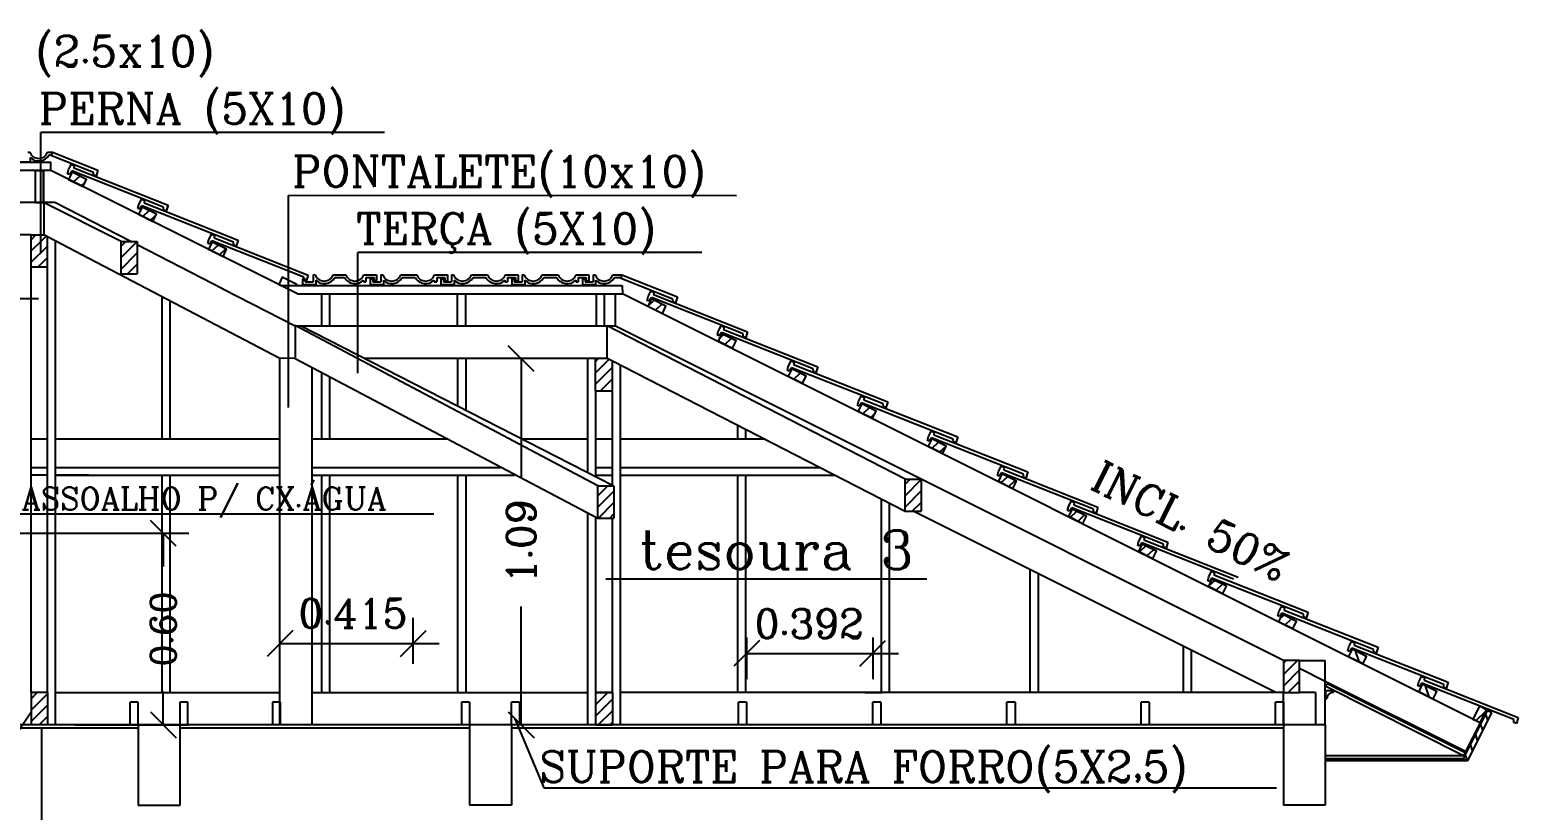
# Model space of a CAD drawing. Extents: x 121.8 to 221.5, y 86.6 to 106.4.
# Drawn here: x 186.039 to 190.666, y 101.211 to 103.635 of the extents above; entities that cross this region are included whole.
import ezdxf
from ezdxf.enums import TextEntityAlignment as Align

# ---------------------------------------------------------------- set-up
doc = ezdxf.new("R2010")
doc.units = 0
doc.header["$LTSCALE"] = 15
doc.linetypes.add('DASHED2', pattern=[0.375, 0.25, -0.125])
doc.layers.get('0').update_dxf_attribs({"linetype": 'CONTINUOUS'})
doc.layers.get('DEFPOINTS').update_dxf_attribs({"linetype": 'CONTINUOUS'})
for name, color, linetype in [('CONCRETO', 5, 'CONTINUOUS'), ('CORTE', 244, 'CONTINUOUS'), ('PAREDE', 7, 'CONTINUOUS'), ('PISO', 30, 'CONTINUOUS'), ('TELHADO', 20, 'CONTINUOUS'), ('TEXTO', 1, 'CONTINUOUS'), ('TEXTO2', 30, 'CONTINUOUS'), ('VISTAL', 30, 'CONTINUOUS'), ('VISTAP', 244, 'CONTINUOUS')]:
    doc.layers.add(name, color=color, linetype=linetype)
doc.styles.add('ROMANC', font='ROMANC.SHX')
doc.dimstyles.get("Standard").update_dxf_attribs({"dimscale": 0.8, "dimtxt": 0.1, "dimasz": 0.1, "dimexe": 0.1, "dimexo": 0.95, "dimgap": 0.09, "dimtad": 0, "dimzin": 0, "dimtxsty": 'ROMANC', "dimblk1": 'OBLIQUE', "dimblk2": 'OBLIQUE', "dimsah": 1, "dimcen": 0.09, "dimclrt": 244, "dimaunit": 1, "dimazin": 3, "dimtfac": 1, "dimtofl": 0, "dimtmove": 0, "dimatfit": 3, "dimtolj": 1, "dimtzin": 0})

# ---------------------------------------------------------------- blocks, each defined once
blk = doc.blocks.new('_OBLIQUE')
at = {"color": 0, "linetype": 'BYBLOCK'}
blk.add_line((-0.5, -0.5), (0.5, 0.5), dxfattribs=at)
blk = doc.blocks.new('*D41')
at = {"color": 0, "linetype": 'BYBLOCK'}
for p, q in [((185.9533, 102.071), (186.5337, 102.071)), ((186.4537, 102.071), (186.4537, 101.9673)), ((186.4537, 101.4758), (186.4537, 101.5795)), ((186.1787, 101.4758), (186.5337, 101.4758))]:
    blk.add_line(p, q, dxfattribs=at)
at = {"layer": 'DEFPOINTS', "color": 0, "linetype": 'BYBLOCK'}
for p in [(185.7933, 102.071), (186.0187, 101.4758), (186.4537, 101.4758)]:
    blk.add_point(p, dxfattribs=at)
at = {"color": 0, "linetype": 'BYBLOCK', "xscale": 0.08000000000000002, "yscale": 0.08000000000000002, "zscale": 0.08000000000000002}
for p, rotation in [((186.4537, 102.071), 90), ((186.4537, 101.4758), 270)]:
    blk.add_blockref('_OBLIQUE', p, dxfattribs=dict(at, rotation=rotation))
at = {"color": 244, "linetype": 'BYBLOCK', "insert": (186.4537, 101.7734), "char_height": 0.08, "attachment_point": 5, "rotation": 90, "style": 'ROMANC'}
blk.add_mtext('\\A1;0.60', dxfattribs=at)
blk = doc.blocks.new('*X7')
at = {"color": 0, "linetype": 'DASHED2'}
for p, q in [((144.7944, 79.1395), (144.7978, 79.143)), ((144.8082, 79.118), (144.8332, 79.143)), ((144.8436, 79.118), (144.8444, 79.1188))]:
    blk.add_line(p, q, dxfattribs=at)
blk = doc.blocks.new('*X9')
at = {"color": 0, "linetype": 'DASHED2'}
for p, q in [((142.7874, 77.5214), (142.8024, 77.5364)), ((142.7874, 77.486), (142.8024, 77.501)), ((142.7874, 77.4507), (142.8024, 77.4657)), ((142.7874, 77.4153), (142.8024, 77.4303)), ((142.7874, 77.38), (142.8024, 77.395))]:
    blk.add_line(p, q, dxfattribs=at)
blk = doc.blocks.new('*X42')
at = {"color": 0}
for p, q in [((187.494, 86.5899), (187.5321, 86.628)), ((187.494, 86.6252), (187.4968, 86.628)), ((187.494, 86.5545), (187.5468, 86.6073)), ((187.5028, 86.528), (187.5468, 86.5719)), ((187.5382, 86.528), (187.5468, 86.5366))]:
    blk.add_line(p, q, dxfattribs=at)
blk = doc.blocks.new('*X43')
at = {"color": 0}
for p, q in [((186.0195, 87.9791), (186.0551, 88.0147)), ((186.0195, 88.0145), (186.0197, 88.0147)), ((186.0197, 88.0147), (186.0343, 88.0293)), ((186.0551, 88.0147), (186.0695, 88.0291)), ((186.0195, 87.9438), (186.0695, 87.9938)), ((186.0405, 87.9295), (186.0695, 87.9584))]:
    blk.add_line(p, q, dxfattribs=at)
blk = doc.blocks.new('*X65')
at = {"color": 0}
for p, q in [((188.4562, 87.3753), (188.4723, 87.3914)), ((188.4562, 87.3399), (188.5062, 87.3899)), ((188.4562, 87.3046), (188.5062, 87.3546)), ((188.4786, 87.2916), (188.5062, 87.3192))]:
    blk.add_line(p, q, dxfattribs=at)
blk = doc.blocks.new('*X66')
at = {"color": 0}
for p, q in [((187.494, 87.7566), (187.5047, 87.7673)), ((187.494, 87.7212), (187.5368, 87.764)), ((187.494, 87.6859), (187.5468, 87.7387)), ((187.5093, 87.6658), (187.5468, 87.7033)), ((187.5446, 87.6658), (187.5468, 87.668))]:
    blk.add_line(p, q, dxfattribs=at)
blk = doc.blocks.new('*X67')
at = {"color": 0}
for p, q in [((187.5009, 87.3392), (187.532, 87.3703)), ((187.5009, 87.3039), (187.5509, 87.3539)), ((187.5029, 87.2705), (187.5509, 87.3185)), ((187.5382, 87.2705), (187.5509, 87.2832))]:
    blk.add_line(p, q, dxfattribs=at)
blk = doc.blocks.new('*X68')
at = {"color": 0}
for p, q in [((185.7402, 86.7098), (185.7583, 86.728)), ((185.7402, 86.6745), (185.7902, 86.7245)), ((185.7402, 86.6391), (185.7902, 86.6891)), ((185.7644, 86.628), (185.7902, 86.6538))]:
    blk.add_line(p, q, dxfattribs=at)
blk = doc.blocks.new('*X69')
at = {"color": 0}
for p, q in [((189.1851, 87.1656), (189.2046, 87.1838)), ((189.2089, 87.1537), (189.2284, 87.1719))]:
    blk.add_line(p, q, dxfattribs=at)
blk = doc.blocks.new('*X70')
at = {"color": 0}
for p, q in [((189.3999, 87.0583), (189.4193, 87.0765)), ((189.4237, 87.0463), (189.4432, 87.0645))]:
    blk.add_line(p, q, dxfattribs=at)
blk = doc.blocks.new('*X71')
at = {"color": 0}
for p, q in [((188.9703, 87.273), (188.9898, 87.2912)), ((188.9942, 87.2611), (189.0137, 87.2793))]:
    blk.add_line(p, q, dxfattribs=at)
blk = doc.blocks.new('*X72')
at = {"color": 0}
for p, q in [((187.6572, 87.9286), (187.6768, 87.9468)), ((187.6811, 87.9167), (187.7006, 87.9349))]:
    blk.add_line(p, q, dxfattribs=at)
blk = doc.blocks.new('*X73')
at = {"color": 0}
for p, q in [((187.8789, 87.8277), (187.8922, 87.84)), ((187.8965, 87.8099), (187.916, 87.8281))]:
    blk.add_line(p, q, dxfattribs=at)
blk = doc.blocks.new('*X74')
at = {"color": 0}
for p, q in [((188.1007, 87.7269), (188.1069, 87.7327)), ((188.1113, 87.7025), (188.1308, 87.7207)), ((188.1351, 87.6906), (188.1414, 87.6965))]:
    blk.add_line(p, q, dxfattribs=at)
blk = doc.blocks.new('*X75')
at = {"color": 0}
for p, q in [((188.326, 87.5952), (188.3455, 87.6134)), ((188.3499, 87.5832), (188.3633, 87.5957))]:
    blk.add_line(p, q, dxfattribs=at)
blk = doc.blocks.new('*X76')
at = {"color": 0}
for p, q in [((188.5408, 87.4878), (188.5603, 87.506)), ((188.5647, 87.4758), (188.5842, 87.494))]:
    blk.add_line(p, q, dxfattribs=at)
blk = doc.blocks.new('*X77')
at = {"color": 0}
for p, q in [((188.7556, 87.3804), (188.7751, 87.3986)), ((188.7794, 87.3685), (188.7989, 87.3867))]:
    blk.add_line(p, q, dxfattribs=at)
blk = doc.blocks.new('*X78')
at = {"color": 0}
for p, q in [((186.3015, 88.1001), (186.3211, 88.1183)), ((186.3254, 88.0882), (186.3449, 88.1064))]:
    blk.add_line(p, q, dxfattribs=at)
blk = doc.blocks.new('*X79')
at = {"color": 0}
for p, q in [((186.0868, 88.2075), (186.1063, 88.2257)), ((186.1106, 88.1956), (186.1285, 88.2122))]:
    blk.add_line(p, q, dxfattribs=at)
blk = doc.blocks.new('*X80')
at = {"color": 0}
for p, q in [((185.8659, 88.3434), (185.867, 88.3444)), ((185.8714, 88.3143), (185.8909, 88.3325)), ((185.8952, 88.3024), (185.9066, 88.313))]:
    blk.add_line(p, q, dxfattribs=at)
blk = doc.blocks.new('*X81')
at = {"color": 0}
for p, q in [((189.6327, 86.784), (189.6767, 86.828)), ((189.6327, 86.8193), (189.6413, 86.828)), ((189.6327, 86.7486), (189.6827, 86.7986)), ((189.6474, 86.728), (189.6827, 86.7633))]:
    blk.add_line(p, q, dxfattribs=at)
blk = doc.blocks.new('*X82')
at = {"color": 0}
for p, q in [((189.6218, 86.9575), (189.6341, 86.9691)), ((189.6385, 86.9389), (189.658, 86.9571)), ((189.6623, 86.927), (189.6624, 86.9271))]:
    blk.add_line(p, q, dxfattribs=at)
blk = doc.blocks.new('*X83')
at = {"color": 0}
blk.add_line((190.2322, 86.641), (190.2626, 86.6715), dxfattribs=at)

msp = doc.modelspace()

# ---------------------------------------------------------------- linework, layer by layer
at = {"color": 30, "linetype": 'BYBLOCK'}
for p, q in [((187.6776, 102.6136), (187.4865, 102.6136)), ((187.5665, 102.6136), (187.5665, 102.2463)), ((187.5665, 101.4758), (187.5665, 101.8431)), ((187.6526, 101.4758), (187.4865, 101.4758))]:
    msp.add_line(p, q, dxfattribs=at)
at = {"color": 244, "linetype": 'BYBLOCK'}
for p, q in [((186.8167, 101.6658), (186.8167, 101.8084)), ((187.2312, 101.6658), (187.2312, 101.8084)), ((186.8167, 101.7284), (187.2312, 101.7284)), ((187.2312, 101.7284), (187.3112, 101.7284)), ((188.2674, 101.7467), (188.2674, 101.6178)), ((188.6596, 101.7467), (188.6596, 101.6178)), ((188.2674, 101.6978), (188.6596, 101.6978)), ((188.6596, 101.6978), (188.7396, 101.6978))]:
    msp.add_line(p, q, dxfattribs=at)
at = {"layer": 'CONCRETO', "color": 5}
for p, q in [((186.5057, 101.4754), (186.3757, 101.4754)), ((186.3757, 101.4754), (186.3757, 101.2254)), ((186.5057, 101.4754), (186.5057, 101.2254)), ((187.5362, 101.4758), (187.4062, 101.4758)), ((187.4062, 101.4758), (187.4062, 101.2258)), ((187.5362, 101.4758), (187.5362, 101.2258)), ((189.9362, 101.4758), (189.9362, 101.2258)), ((190.0662, 101.4758), (189.9362, 101.4758)), ((186.5057, 101.2254), (186.3757, 101.2254)), ((187.5362, 101.2258), (187.4062, 101.2258)), ((190.0662, 101.2258), (189.9362, 101.2258))]:
    msp.add_line(p, q, dxfattribs=at)
at = {"layer": 'CONCRETO', "color": 5, "linetype": 'CONTINUOUS'}
msp.add_line((190.0662, 101.4758), (190.0662, 101.2258), dxfattribs=at)
at = {"layer": 'CORTE', "color": 30, "linetype": 'CONTINUOUS'}
for p, q in [((186.0325, 103.2545), (186.0388, 103.2545)), ((186.0405, 103.2379), (186.0405, 103.2245)), ((186.0942, 103.2545), (186.1095, 103.2545)), ((186.1095, 103.2545), (186.105, 103.244)), ((185.9995, 103.2245), (186.0405, 103.2245)), ((186.9201, 102.8735), (186.9264, 102.8735)), ((186.9201, 102.8735), (186.9201, 102.8515)), ((186.9818, 102.8735), (187.0219, 102.8735)), ((186.9818, 102.8735), (187.0219, 102.8735)), ((187.0773, 102.8735), (187.1171, 102.8735)), ((187.1171, 102.8735), (187.1171, 102.8555)), ((187.1301, 102.8735), (187.1364, 102.8735)), ((187.1301, 102.8735), (187.1301, 102.8515)), ((187.1918, 102.8735), (187.2419, 102.8735)), ((187.2973, 102.8735), (187.3371, 102.8735)), ((187.3371, 102.8735), (187.3371, 102.8555)), ((187.3501, 102.8735), (187.3564, 102.8735)), ((187.3501, 102.8735), (187.3501, 102.8515)), ((187.4118, 102.8735), (187.4619, 102.8735)), ((187.5173, 102.8735), (187.5571, 102.8735)), ((187.5571, 102.8735), (187.5571, 102.8555)), ((187.5701, 102.8735), (187.5764, 102.8735)), ((187.5701, 102.8735), (187.5701, 102.8515)), ((187.6318, 102.8735), (187.6819, 102.8735)), ((187.7373, 102.8735), (187.7771, 102.8735)), ((187.7771, 102.8735), (187.7771, 102.8555)), ((187.7901, 102.8735), (187.7964, 102.8735)), ((187.7901, 102.8735), (187.7901, 102.8515)), ((187.8518, 102.8735), (187.8795, 102.8735)), ((187.8786, 102.8735), (187.876, 102.8626)), ((186.8871, 102.8615), (186.8871, 102.8435)), ((186.8871, 102.8615), (186.8951, 102.8615)), ((186.8871, 102.8435), (186.9181, 102.8435)), ((186.8871, 102.8435), (186.9281, 102.8435)), ((186.8951, 102.8615), (186.8951, 102.8515)), ((186.8951, 102.8515), (186.9201, 102.8515)), ((186.9281, 102.8569), (186.9281, 102.8435)), ((186.9868, 102.8655), (187.0169, 102.8655)), ((186.9868, 102.8655), (187.0169, 102.8655)), ((187.0761, 102.8573), (187.0761, 102.8515)), ((187.0761, 102.8515), (187.0841, 102.8515)), ((187.0841, 102.8655), (187.1091, 102.8655)), ((187.0841, 102.8655), (187.0841, 102.8515)), ((187.0971, 102.8615), (187.0971, 102.8435)), ((187.0971, 102.8615), (187.1051, 102.8615)), ((187.0971, 102.8435), (187.1381, 102.8435)), ((187.1051, 102.8615), (187.1051, 102.8515)), ((187.1051, 102.8515), (187.1301, 102.8515)), ((187.1091, 102.8655), (187.1091, 102.8555)), ((187.1091, 102.8555), (187.1171, 102.8555)), ((187.1381, 102.8569), (187.1381, 102.8435)), ((187.1968, 102.8655), (187.2369, 102.8655)), ((187.2961, 102.8573), (187.2961, 102.8515)), ((187.2961, 102.8515), (187.3041, 102.8515)), ((187.3041, 102.8655), (187.3291, 102.8655)), ((187.3041, 102.8655), (187.3041, 102.8515)), ((187.3171, 102.8615), (187.3171, 102.8435)), ((187.3171, 102.8615), (187.3251, 102.8615)), ((187.3171, 102.8435), (187.3581, 102.8435)), ((187.3251, 102.8615), (187.3251, 102.8515)), ((187.3251, 102.8515), (187.3501, 102.8515)), ((187.3291, 102.8655), (187.3291, 102.8555)), ((187.3291, 102.8555), (187.3371, 102.8555)), ((187.3581, 102.8569), (187.3581, 102.8435)), ((187.4168, 102.8655), (187.4569, 102.8655)), ((187.5161, 102.8573), (187.5161, 102.8515)), ((187.5161, 102.8515), (187.5241, 102.8515)), ((187.5241, 102.8655), (187.5491, 102.8655)), ((187.5241, 102.8655), (187.5241, 102.8515)), ((187.5371, 102.8615), (187.5371, 102.8435)), ((187.5371, 102.8615), (187.5451, 102.8615)), ((187.5371, 102.8435), (187.5781, 102.8435)), ((187.5451, 102.8615), (187.5451, 102.8515)), ((187.5451, 102.8515), (187.5701, 102.8515)), ((187.5491, 102.8655), (187.5491, 102.8555)), ((187.5491, 102.8555), (187.5571, 102.8555)), ((187.5781, 102.8569), (187.5781, 102.8435)), ((187.6368, 102.8655), (187.6769, 102.8655)), ((187.7361, 102.8573), (187.7361, 102.8515)), ((187.7361, 102.8515), (187.7441, 102.8515)), ((187.7441, 102.8655), (187.7691, 102.8655)), ((187.7441, 102.8655), (187.7441, 102.8515)), ((187.7571, 102.8615), (187.7571, 102.8435)), ((187.7571, 102.8615), (187.7651, 102.8615)), ((187.7571, 102.8435), (187.7981, 102.8435)), ((187.7651, 102.8615), (187.7651, 102.8515)), ((187.7651, 102.8515), (187.7901, 102.8515)), ((187.7691, 102.8655), (187.7691, 102.8555)), ((187.7691, 102.8555), (187.7771, 102.8555)), ((187.7981, 102.8569), (187.7981, 102.8435)), ((187.8568, 102.8655), (187.8689, 102.8655))]:
    msp.add_line(p, q, dxfattribs=at)
at = {"layer": 'CORTE', "linetype": 'CONTINUOUS'}
for p, q in [((186.0562, 103.0983), (186.0562, 103.1983)), ((186.0562, 103.1983), (186.0812, 103.1983)), ((186.0812, 103.0983), (186.0812, 103.1983)), ((186.0562, 103.0983), (186.0812, 103.0983)), ((186.0437, 102.8983), (186.0437, 102.9983)), ((186.0437, 102.9983), (186.0842, 102.9983)), ((186.0937, 102.8983), (186.0937, 102.9933)), ((186.0437, 102.8983), (186.0937, 102.8983)), ((186.9469, 102.7151), (186.9469, 102.8151)), ((186.9469, 102.8151), (186.9712, 102.8151)), ((186.9719, 102.7151), (186.9719, 102.8151)), ((186.9469, 102.7151), (186.9719, 102.7151)), ((186.0937, 101.5758), (186.0437, 101.5758)), ((186.0437, 101.5758), (186.0437, 101.4758)), ((186.0937, 101.5758), (186.0937, 101.4758))]:
    msp.add_line(p, q, dxfattribs=at)
at = {"layer": 'CORTE', "color": 30, "linetype": 'CONTINUOUS'}
for centre, radius, start, end in [((186.0665, 103.2652), 0.0297, 201.0517, 338.9483), ((186.0665, 103.2652), 0.0377, 226.3757, 330.3097), ((186.9541, 102.8841), 0.0297, 201.0517, 338.9483), ((187.0496, 102.8841), 0.0297, 201.0517, 338.9483), ((187.1641, 102.8841), 0.0297, 201.0517, 338.9483), ((187.2696, 102.8841), 0.0297, 201.0517, 338.9483), ((187.3841, 102.8841), 0.0297, 201.0517, 338.9483), ((187.4896, 102.8841), 0.0297, 201.0517, 338.9483), ((187.6041, 102.8841), 0.0297, 201.0517, 338.9483), ((187.7096, 102.8841), 0.0297, 201.0517, 338.9483), ((187.8241, 102.8841), 0.0297, 201.0517, 338.9483), ((186.9541, 102.8841), 0.0377, 226.3757, 330.3097), ((187.0496, 102.8841), 0.0377, 209.6903, 314.7051), ((187.1641, 102.8841), 0.0377, 226.3757, 330.3097), ((187.2696, 102.8841), 0.0377, 209.6903, 314.7051), ((187.3841, 102.8841), 0.0377, 226.3757, 330.3097), ((187.4896, 102.8841), 0.0377, 209.6903, 314.7051), ((187.6041, 102.8841), 0.0377, 226.3757, 330.3097), ((187.7096, 102.8841), 0.0377, 209.6903, 314.7051), ((187.8241, 102.8841), 0.0377, 226.3757, 330.3097)]:
    msp.add_arc(centre, radius, start, end, dxfattribs=at)
at = {"layer": 'DEFPOINTS', "color": 0, "linetype": 'CONTINUOUS'}
msp.add_point((187.7976, 102.6136), dxfattribs=at)
at = {"layer": 'DEFPOINTS', "color": 244, "linetype": 'BYBLOCK'}
for p in [(187.2312, 101.7284), (188.6596, 101.6978)]:
    msp.add_point(p, dxfattribs=at)
at = {"layer": 'DEFPOINTS', "color": 0, "linetype": 'BYBLOCK'}
for p in [(186.8167, 101.5458), (187.3812, 101.5458)]:
    msp.add_point(p, dxfattribs=at)
at = {"layer": 'DEFPOINTS', "color": 30, "linetype": 'BYBLOCK'}
msp.add_point((187.5665, 101.4758), dxfattribs=at)
at = {"layer": 'PAREDE', "color": 6}
msp.add_line((189.9862, 101.6758), (190.0662, 101.6758), dxfattribs=at)
at = {"layer": 'PAREDE', "color": 6, "linetype": 'CONTINUOUS'}
for p, q in [((190.0662, 101.4758), (190.0662, 101.6758)), ((189.9362, 101.4758), (189.9362, 101.5758))]:
    msp.add_line(p, q, dxfattribs=at)
at = {"layer": 'PAREDE', "color": 244}
msp.add_line((186.0762, 98.8758), (186.0762, 101.4658), dxfattribs=at)
at = {"layer": 'PISO', "color": 30}
for p, q in [((186.0728, 102.941), (186.0728, 103.3158)), ((186.8432, 102.4613), (186.8432, 103.12)), ((186.0937, 102.9933), (186.8167, 102.6151)), ((187.0592, 102.5682), (187.0592, 102.943)), ((186.8641, 102.7142), (186.6395, 102.8296)), ((187.8052, 102.2178), (186.8641, 102.7167)), ((186.8641, 102.7142), (186.8641, 102.6167)), ((187.8529, 102.2178), (186.8806, 102.7151)), ((186.8167, 102.6151), (186.863, 102.6156)), ((186.8639, 102.6138), (187.8052, 102.1181)), ((186.9469, 102.3634), (186.9469, 102.5702)), ((186.9719, 102.3634), (186.9719, 102.557)), ((186.9469, 101.5758), (186.9469, 102.2516)), ((186.9719, 101.5758), (186.9719, 102.2516)), ((187.295, 102.1299), (185.8839, 102.1299)), ((185.8146, 101.1766), (186.0437, 101.5162))]:
    msp.add_line(p, q, dxfattribs=at)
at = {"layer": 'PISO', "color": 30, "linetype": 'CONTINUOUS'}
for p, q in [((186.3231, 102.9771), (186.0812, 103.0983)), ((186.3528, 102.9771), (186.1169, 103.0983)), ((186.6398, 102.8292), (186.3731, 102.9666)), ((187.86, 102.7157), (187.86, 102.8157)), ((187.834, 102.6151), (187.834, 102.7151)), ((188.7598, 102.2392), (187.834, 102.7151)), ((187.8504, 102.6067), (188.7598, 102.1394))]:
    msp.add_line(p, q, dxfattribs=at)
at = {"layer": 'PISO', "color": 244, "linetype": 'CONTINUOUS'}
for p, q in [((186.0842, 102.9983), (186.0937, 102.9933)), ((187.7976, 102.5136), (187.7976, 102.6151)), ((187.7976, 102.6151), (187.834, 102.6151)), ((187.834, 102.6151), (187.8504, 102.6067)), ((187.8504, 102.5136), (187.8504, 102.6067))]:
    msp.add_line(p, q, dxfattribs=at)
at = {"layer": 'PISO', "color": 244}
for p, q in [((187.3691, 102.7151), (187.3691, 102.8151)), ((187.3691, 102.8151), (187.3941, 102.8151)), ((187.3941, 102.7151), (187.3941, 102.8151)), ((187.8009, 102.7151), (187.8009, 102.8151)), ((187.8009, 102.8151), (187.8259, 102.8151)), ((187.8259, 102.7151), (187.8259, 102.8151)), ((186.9469, 102.7151), (186.9719, 102.7151)), ((187.3691, 102.7151), (187.3941, 102.7151)), ((187.8009, 102.7151), (187.8259, 102.7151)), ((187.7976, 101.5758), (187.7976, 101.4758)), ((187.7976, 101.5758), (187.7976, 101.4758)), ((187.8504, 101.5758), (187.8504, 101.4758)), ((187.8504, 101.5758), (187.8504, 101.4758)), ((187.7976, 101.4758), (187.8504, 101.4758))]:
    msp.add_line(p, q, dxfattribs=at)
at = {"layer": 'PISO', "color": 244, "linetype": 'CONTINUOUS'}
msp.add_lwpolyline([(186.0812, 103.0983), (186.0562, 103.0983), (186.0562, 103.1983), (186.0812, 103.1983)], close=True, dxfattribs=at)
at = {"layer": 'TELHADO', "color": 244}
for p, q in [((186.3507, 101.4758), (186.3507, 101.5458)), ((186.3757, 101.4758), (186.3757, 101.5458)), ((186.5057, 101.5458), (186.5057, 101.4754)), ((186.5307, 101.4758), (186.5307, 101.5458)), ((186.7932, 101.5458), (186.7932, 101.4754)), ((186.8182, 101.4758), (186.8182, 101.5458)), ((187.3812, 101.5458), (187.3812, 101.4754)), ((187.4062, 101.5458), (187.4062, 101.4758)), ((187.5362, 101.4758), (187.5362, 101.5458)), ((187.5612, 101.5458), (187.5612, 101.4758)), ((188.2424, 101.4758), (188.2424, 101.5458)), ((188.2674, 101.5458), (188.2674, 101.4758)), ((188.2674, 101.5458), (188.2674, 101.4758)), ((188.6596, 101.4758), (188.6596, 101.5458)), ((188.6846, 101.5458), (188.6846, 101.4758)), ((188.6846, 101.5458), (188.6846, 101.4758)), ((189.0768, 101.4758), (189.0768, 101.5458)), ((189.1018, 101.5458), (189.1018, 101.4758)), ((189.1018, 101.5458), (189.1018, 101.4758)), ((189.494, 101.4758), (189.494, 101.5458)), ((189.519, 101.5458), (189.519, 101.4758)), ((189.519, 101.5458), (189.519, 101.4758)), ((189.9112, 101.4758), (189.9112, 101.5458)), ((189.9362, 101.5458), (189.9362, 101.4758)), ((189.9362, 101.5458), (189.9362, 101.4758)), ((186.3757, 101.4758), (186.3507, 101.4758)), ((186.5307, 101.4758), (186.5057, 101.4758)), ((186.8182, 101.4758), (186.7932, 101.4758)), ((187.4062, 101.4758), (187.3812, 101.4758)), ((187.5612, 101.4758), (187.5362, 101.4758)), ((188.2674, 101.4758), (188.2424, 101.4758)), ((188.6846, 101.4758), (188.6596, 101.4758)), ((189.1018, 101.4758), (189.0768, 101.4758)), ((189.519, 101.4758), (189.494, 101.4758)), ((189.9362, 101.4758), (189.9112, 101.4758))]:
    msp.add_line(p, q, dxfattribs=at)
at = {"layer": 'TELHADO', "color": 30}
for p, q in [((187.5468, 101.4941), (187.6375, 101.2799)), ((187.6375, 101.2799), (189.9148, 101.2799))]:
    msp.add_line(p, q, dxfattribs=at)
at = {"layer": 'TEXTO2', "color": 30, "linetype": 'CONTINUOUS'}
for p, q in [((187.1419, 103.3158), (186.0728, 103.3158)), ((188.2362, 103.1193), (186.8432, 103.12)), ((188.1283, 102.943), (187.0592, 102.943))]:
    msp.add_line(p, q, dxfattribs=at)
at = {"layer": 'TEXTO2', "linetype": 'CONTINUOUS'}
for p, q in [((185.0468, 102.7999), (186.066, 102.7999)), ((187.8299, 101.9298), (188.8277, 101.9298))]:
    msp.add_line(p, q, dxfattribs=at)
at = {"layer": 'VISTAL', "color": 30, "linetype": 'CONTINUOUS'}
for p, q in [((183.8272, 103.2233), (186.1048, 103.2233)), ((186.1048, 103.1983), (186.1048, 103.2233)), ((186.8212, 102.8401), (187.8317, 102.8401)), ((187.8317, 102.8401), (187.881, 102.8401)), ((187.881, 102.8401), (187.8812, 102.8151)), ((188.5887, 102.3495), (187.8576, 102.7151)), ((190.5028, 101.3925), (190.0662, 101.6108)), ((190.5475, 101.482), (190.5028, 101.3925))]:
    msp.add_line(p, q, dxfattribs=at)
at = {"layer": 'VISTAL', "linetype": 'CONTINUOUS'}
for p, q in [((186.1048, 103.1983), (185.5252, 103.1983)), ((186.0562, 103.0983), (185.5252, 103.0983)), ((186.1169, 103.0983), (186.0812, 103.0983)), ((186.0825, 103.0983), (186.0825, 102.9983)), ((186.0437, 102.9983), (183.1262, 102.9983)), ((186.4493, 102.8073), (186.4493, 102.3634)), ((186.4743, 102.7942), (186.4743, 102.3634)), ((186.8712, 102.8151), (187.8812, 102.8151)), ((186.8641, 102.7151), (186.9469, 102.7151)), ((186.9719, 102.7151), (187.7093, 102.7151)), ((187.7093, 102.7151), (187.8576, 102.7151)), ((186.8167, 102.6151), (186.8167, 102.6151)), ((186.8167, 101.4758), (186.8167, 102.6151)), ((187.0802, 102.6151), (187.7976, 102.6151)), ((187.1348, 102.6151), (187.5312, 102.6151)), ((187.3691, 102.6151), (187.3691, 102.4653)), ((187.3941, 102.6151), (187.3941, 102.4525)), ((187.7726, 102.6136), (187.7726, 102.2591)), ((187.8754, 101.4758), (187.8754, 102.5944)), ((186.9167, 101.4758), (186.9167, 102.586)), ((187.7976, 102.5136), (187.7976, 102.2463)), ((187.8504, 102.2192), (187.8504, 102.5136)), ((188.2392, 102.4069), (188.2392, 102.3634)), ((186.0937, 102.3634), (186.0437, 102.3634)), ((186.8167, 102.3634), (186.1187, 102.3634)), ((187.3394, 102.3634), (186.9167, 102.3634)), ((187.7726, 102.3634), (187.5699, 102.3634)), ((187.8504, 102.3634), (187.7976, 102.3634)), ((188.324, 102.3634), (187.8754, 102.3634)), ((188.2642, 102.3941), (188.2642, 102.3634)), ((186.0937, 102.2739), (186.0437, 102.2739)), ((186.8167, 102.2739), (186.1187, 102.2739)), ((186.2184, 102.2739), (186.1187, 102.2739)), ((187.5018, 102.2739), (186.9167, 102.2739)), ((187.8504, 102.2739), (187.7976, 102.2739)), ((188.498, 102.2739), (187.8754, 102.2739)), ((186.0937, 102.2516), (186.0437, 102.2516)), ((186.1187, 102.2516), (186.8167, 102.2516)), ((186.2212, 102.2516), (186.1187, 102.2516)), ((186.4493, 102.2516), (186.4493, 101.5758)), ((186.4743, 102.2516), (186.4743, 101.5758)), ((186.9167, 102.2516), (187.5454, 102.2516)), ((187.3691, 102.2516), (187.3691, 101.5758)), ((187.3941, 102.2516), (187.3941, 101.5758)), ((187.7976, 102.2516), (187.8504, 102.2516)), ((187.8754, 102.2516), (188.5415, 102.2516)), ((188.2392, 102.2516), (188.2392, 101.5758)), ((188.2642, 102.2516), (188.2642, 101.5758)), ((188.6857, 102.1775), (188.6857, 101.5758)), ((187.7726, 102.1348), (187.7726, 101.4758)), ((188.7107, 102.1646), (188.7107, 101.5758)), ((187.7976, 102.1219), (187.7976, 101.5758)), ((187.8504, 101.5758), (187.8504, 102.1183)), ((189.1484, 101.9579), (189.1484, 101.5758)), ((189.1734, 101.9454), (189.1734, 101.5758)), ((189.6241, 101.7201), (189.6241, 101.5758)), ((189.6491, 101.7076), (189.6491, 101.5758)), ((190.4965, 101.38), (190.0662, 101.38)), ((190.4948, 101.3706), (190.0662, 101.3706)), ((190.5085, 101.3645), (190.0662, 101.3645))]:
    msp.add_line(p, q, dxfattribs=at)
at = {"layer": 'VISTAL', "color": 30}
for p, q in [((186.8712, 102.8151), (186.1048, 103.1983)), ((186.1187, 101.4758), (186.1187, 102.9805)), ((186.0437, 101.5758), (186.0437, 102.8983)), ((186.0937, 101.5758), (186.0937, 102.8983)), ((190.5475, 101.482), (187.8812, 102.8151)), ((189.9362, 101.6758), (188.5887, 102.3495)), ((189.9126, 101.5758), (188.7854, 102.1394)), ((186.1187, 101.5758), (186.8167, 101.5758)), ((186.9167, 101.5758), (187.7726, 101.5758)), ((189.9362, 101.5758), (187.8754, 101.5758)), ((188.6362, 101.5758), (188.5887, 101.5758)), ((189.9362, 101.5758), (189.9862, 101.5758))]:
    msp.add_line(p, q, dxfattribs=at)
at = {"layer": 'VISTAL', "color": 244, "linetype": 'CONTINUOUS'}
msp.add_line((187.7976, 102.5136), (187.8504, 102.5136), dxfattribs=at)
at = {"layer": 'VISTAL', "color": 30, "linetype": 'DASHED2', "ltscale": 0.1}
for p, q in [((190.0662, 101.6108), (189.9862, 101.6508)), ((190.0362, 101.5758), (189.9862, 101.5758))]:
    msp.add_line(p, q, dxfattribs=at)
at = {"layer": 'VISTAL', "color": 244}
for p, q in [((187.7976, 101.5758), (187.8504, 101.5758)), ((187.8504, 101.5758), (187.7976, 101.5758))]:
    msp.add_line(p, q, dxfattribs=at)
at = {"layer": 'VISTAL', "color": 30, "linetype": 'CONTINUOUS', "ltscale": 0.1}
msp.add_line((190.0362, 101.5758), (190.0362, 101.4758), dxfattribs=at)
at = {"layer": 'VISTAP', "color": 30, "linetype": 'CONTINUOUS'}
for p, q in [((186.2367, 103.192), (186.0992, 103.2464)), ((186.1095, 103.2545), (186.2506, 103.1987)), ((186.1566, 103.1876), (186.1594, 103.1998)), ((186.1594, 103.1998), (186.1679, 103.2168)), ((186.1691, 103.1959), (186.1619, 103.1855)), ((186.1679, 103.2168), (186.1772, 103.2135)), ((186.4549, 103.0838), (186.1694, 103.1967)), ((186.1772, 103.2135), (186.1759, 103.2054)), ((186.1763, 103.2062), (186.4688, 103.0906)), ((186.2372, 103.183), (186.2367, 103.192)), ((186.2506, 103.1987), (186.2448, 103.1799)), ((186.1619, 103.1855), (186.1566, 103.1876)), ((186.2448, 103.1799), (186.2372, 103.183)), ((186.3775, 103.0916), (186.386, 103.1086)), ((186.386, 103.1086), (186.3954, 103.1053)), ((186.3954, 103.1053), (186.394, 103.0973)), ((186.3748, 103.0795), (186.3775, 103.0916)), ((186.3801, 103.0774), (186.3748, 103.0795)), ((186.3872, 103.0878), (186.3801, 103.0774)), ((186.6727, 102.9749), (186.3872, 103.0878)), ((186.394, 103.0973), (186.6865, 102.9817)), ((186.4554, 103.0748), (186.4549, 103.0838)), ((186.463, 103.0717), (186.4554, 103.0748)), ((186.4684, 103.0898), (186.4626, 103.071)), ((186.4688, 103.0906), (186.463, 103.0717)), ((186.5926, 102.9706), (186.5953, 102.9827)), ((186.5979, 102.9685), (186.5926, 102.9706)), ((186.5953, 102.9827), (186.6038, 102.9997)), ((186.605, 102.9789), (186.5979, 102.9685)), ((186.6038, 102.9997), (186.6132, 102.9964)), ((186.8905, 102.866), (186.605, 102.9789)), ((186.6132, 102.9964), (186.6118, 102.9884)), ((186.6118, 102.9884), (186.9043, 102.8728)), ((186.6732, 102.9659), (186.6727, 102.9749)), ((186.6808, 102.9628), (186.6732, 102.9659)), ((186.6865, 102.9817), (186.6808, 102.9628)), ((186.9043, 102.8728), (186.8986, 102.8539)), ((187.8795, 102.8735), (188.0524, 102.8051)), ((186.891, 102.857), (186.8905, 102.866)), ((186.8986, 102.8539), (186.891, 102.857)), ((188.0385, 102.7984), (187.8689, 102.8655)), ((187.9611, 102.8062), (187.9696, 102.8232)), ((187.9696, 102.8232), (187.979, 102.8199)), ((187.9584, 102.794), (187.9611, 102.8062)), ((187.9637, 102.7919), (187.9584, 102.794)), ((187.9708, 102.8023), (187.9637, 102.7919)), ((188.2567, 102.6902), (187.9712, 102.8031)), ((187.979, 102.8199), (187.9777, 102.8118)), ((187.978, 102.8126), (188.2705, 102.697)), ((188.039, 102.7894), (188.0385, 102.7984)), ((188.0466, 102.7863), (188.039, 102.7894)), ((188.0524, 102.8051), (188.0466, 102.7863)), ((188.1765, 102.6859), (188.1793, 102.698)), ((188.1818, 102.6838), (188.1765, 102.6859)), ((188.1793, 102.698), (188.1878, 102.715)), ((188.189, 102.6942), (188.1818, 102.6838)), ((188.1878, 102.715), (188.1971, 102.7117)), ((188.4744, 102.5813), (188.189, 102.6942)), ((188.1971, 102.7117), (188.1958, 102.7037)), ((188.1958, 102.7037), (188.4883, 102.5881)), ((188.2572, 102.6812), (188.2567, 102.6902)), ((188.2702, 102.6962), (188.2644, 102.6774)), ((188.2705, 102.697), (188.2648, 102.6781)), ((188.2648, 102.6781), (188.2572, 102.6812)), ((188.3971, 102.5891), (188.4056, 102.6061)), ((188.4056, 102.6061), (188.4149, 102.6028)), ((188.4149, 102.6028), (188.4136, 102.5948)), ((188.4136, 102.5948), (188.7061, 102.4792)), ((188.3943, 102.577), (188.3971, 102.5891)), ((188.3996, 102.5749), (188.3943, 102.577)), ((188.4068, 102.5853), (188.3996, 102.5749)), ((188.6922, 102.4725), (188.4068, 102.5853)), ((188.475, 102.5723), (188.4744, 102.5813)), ((188.4826, 102.5692), (188.475, 102.5723)), ((188.4883, 102.5881), (188.4826, 102.5692)), ((188.6149, 102.4802), (188.6234, 102.4972)), ((188.6234, 102.4972), (188.6327, 102.4939)), ((188.6121, 102.4681), (188.6149, 102.4802)), ((188.6174, 102.466), (188.6121, 102.4681)), ((188.6246, 102.4764), (188.6174, 102.466)), ((188.91, 102.3636), (188.6246, 102.4764)), ((188.6327, 102.4939), (188.6314, 102.4859)), ((188.6314, 102.4859), (188.9239, 102.3703)), ((188.6927, 102.4634), (188.6922, 102.4725)), ((188.7003, 102.4603), (188.6927, 102.4634)), ((188.7061, 102.4792), (188.7003, 102.4603)), ((188.8299, 102.3592), (188.8327, 102.3713)), ((188.8352, 102.3571), (188.8299, 102.3592)), ((188.8327, 102.3713), (188.8412, 102.3883)), ((188.8424, 102.3675), (188.8352, 102.3571)), ((188.8412, 102.3883), (188.8505, 102.385)), ((189.1278, 102.2547), (188.8424, 102.3675)), ((188.8505, 102.385), (188.8492, 102.377)), ((188.8492, 102.377), (189.1417, 102.2614)), ((188.9105, 102.3545), (188.91, 102.3636)), ((188.9239, 102.3703), (188.9181, 102.3514)), ((188.9181, 102.3514), (188.9105, 102.3545)), ((189.0505, 102.2624), (189.059, 102.2794)), ((189.059, 102.2794), (189.0683, 102.2761)), ((189.0683, 102.2761), (189.067, 102.2681)), ((189.067, 102.2681), (189.3595, 102.1525)), ((189.0477, 102.2503), (189.0505, 102.2624)), ((189.053, 102.2482), (189.0477, 102.2503)), ((189.0602, 102.2586), (189.053, 102.2482)), ((189.3456, 102.1458), (189.0602, 102.2586)), ((189.1283, 102.2456), (189.1278, 102.2547)), ((189.1359, 102.2425), (189.1283, 102.2456)), ((189.1417, 102.2614), (189.1359, 102.2425)), ((189.2655, 102.1414), (189.2683, 102.1535)), ((189.2708, 102.1393), (189.2655, 102.1414)), ((189.2683, 102.1535), (189.2768, 102.1705)), ((189.278, 102.1497), (189.2708, 102.1393)), ((189.2768, 102.1705), (189.2861, 102.1672)), ((189.5634, 102.0369), (189.278, 102.1497)), ((189.2861, 102.1672), (189.2848, 102.1592)), ((189.2848, 102.1592), (189.5773, 102.0436)), ((189.3461, 102.1367), (189.3456, 102.1458)), ((189.3537, 102.1337), (189.3461, 102.1367)), ((189.3595, 102.1525), (189.3537, 102.1337)), ((189.4833, 102.0325), (189.4861, 102.0446)), ((189.4861, 102.0446), (189.4946, 102.0616)), ((189.4957, 102.0408), (189.4886, 102.0304)), ((189.4946, 102.0616), (189.5039, 102.0583)), ((189.7812, 101.928), (189.4957, 102.0408)), ((189.5039, 102.0583), (189.5026, 102.0503)), ((189.5026, 102.0503), (189.7951, 101.9347)), ((189.5639, 102.0278), (189.5634, 102.0369)), ((189.5773, 102.0436), (189.5715, 102.0248)), ((189.4886, 102.0304), (189.4833, 102.0325)), ((189.5715, 102.0248), (189.5639, 102.0278)), ((189.7039, 101.9357), (189.7124, 101.9527)), ((189.7124, 101.9527), (189.7217, 101.9494)), ((189.7217, 101.9494), (189.7204, 101.9414)), ((189.7011, 101.9236), (189.7039, 101.9357)), ((189.7064, 101.9215), (189.7011, 101.9236)), ((189.7135, 101.9319), (189.7064, 101.9215)), ((189.999, 101.8191), (189.7135, 101.9319)), ((189.7204, 101.9414), (190.0129, 101.8258)), ((189.9189, 101.8147), (189.9216, 101.8268)), ((189.9242, 101.8126), (189.9189, 101.8147)), ((189.9216, 101.8268), (189.9302, 101.8438)), ((189.9313, 101.823), (189.9242, 101.8126)), ((189.9302, 101.8438), (189.9395, 101.8405)), ((190.2168, 101.7102), (189.9313, 101.823)), ((189.9395, 101.8405), (189.9382, 101.8325)), ((189.9382, 101.8325), (190.2307, 101.7169)), ((189.9995, 101.81), (189.999, 101.8191)), ((190.0071, 101.807), (189.9995, 101.81)), ((190.0129, 101.8258), (190.0071, 101.807)), ((190.1367, 101.7058), (190.1394, 101.7179)), ((190.1394, 101.7179), (190.1479, 101.7349)), ((190.1491, 101.7141), (190.142, 101.7037)), ((190.1479, 101.7349), (190.1573, 101.7316)), ((190.4346, 101.6013), (190.1491, 101.7141)), ((190.1573, 101.7316), (190.1559, 101.7236)), ((190.1559, 101.7236), (190.4484, 101.608)), ((190.2307, 101.7169), (190.2249, 101.6981)), ((190.142, 101.7037), (190.1367, 101.7058)), ((190.2173, 101.7012), (190.2168, 101.7102)), ((190.2249, 101.6981), (190.2173, 101.7012)), ((190.3572, 101.609), (190.3657, 101.626)), ((190.3657, 101.626), (190.3751, 101.6227)), ((190.3751, 101.6227), (190.3737, 101.6147)), ((190.0917, 101.5816), (190.0667, 101.5816)), ((190.0667, 101.5816), (190.0667, 101.5566)), ((190.0677, 101.5944), (190.072, 101.6034)), ((190.4965, 101.38), (190.0677, 101.5944)), ((190.501, 101.3889), (190.072, 101.6034)), ((190.0917, 101.5816), (190.0917, 101.5767)), ((190.3545, 101.5969), (190.3572, 101.609)), ((190.3598, 101.5948), (190.3545, 101.5969)), ((190.3669, 101.6052), (190.3598, 101.5948)), ((190.6524, 101.4924), (190.3669, 101.6052)), ((190.3737, 101.6147), (190.6662, 101.4991)), ((190.4351, 101.5923), (190.4346, 101.6013)), ((190.4427, 101.5892), (190.4351, 101.5923)), ((190.4484, 101.608), (190.4427, 101.5892)), ((190.0667, 101.5566), (190.0717, 101.5566)), ((190.5702, 101.5213), (190.4948, 101.3706)), ((190.5836, 101.5146), (190.5082, 101.3639)), ((190.5702, 101.5213), (190.5836, 101.5146)), ((190.6529, 101.4834), (190.6524, 101.4924)), ((190.6605, 101.4803), (190.6529, 101.4834)), ((190.6662, 101.4991), (190.6605, 101.4803)), ((186.3757, 101.4658), (183.1262, 101.4658)), ((186.1062, 101.4758), (185.8762, 101.4758)), ((186.3757, 101.4758), (186.1062, 101.4758)), ((187.4062, 101.4758), (186.5057, 101.4758)), ((187.4062, 101.4658), (186.5057, 101.4658)), ((189.9362, 101.4758), (187.5362, 101.4758)), ((189.9362, 101.4658), (187.5362, 101.4658)), ((190.501, 101.3889), (190.4965, 101.38)), ((190.4948, 101.3706), (190.5082, 101.3639))]:
    msp.add_line(p, q, dxfattribs=at)
at = {"layer": 'VISTAP', "linetype": 'CONTINUOUS'}
for p, q in [((186.3231, 102.8773), (186.3231, 102.9771)), ((186.3231, 102.9771), (186.3731, 102.9771)), ((186.3731, 102.9771), (186.3731, 102.8773)), ((186.3231, 102.8773), (186.3731, 102.8773)), ((188.7598, 102.2392), (188.8098, 102.2392)), ((188.7598, 102.1392), (188.7598, 102.2392)), ((188.8098, 102.2392), (188.8098, 102.1392)), ((187.8045, 102.1181), (187.8045, 102.2181)), ((187.8045, 102.2181), (187.8545, 102.2181)), ((187.8545, 102.2181), (187.8545, 102.1181)), ((188.7598, 102.1394), (188.8098, 102.1394)), ((187.8045, 102.1183), (187.8545, 102.1183))]:
    msp.add_line(p, q, dxfattribs=at)
at = {"layer": 'VISTAP'}
for p, q in [((189.9362, 101.6758), (189.9362, 101.5758)), ((189.9862, 101.6758), (189.9362, 101.6758)), ((189.9862, 101.5758), (189.9862, 101.6758))]:
    msp.add_line(p, q, dxfattribs=at)
at = {"layer": 'VISTAP', "color": 30, "linetype": 'DASHED2', "ltscale": 0.1}
msp.add_line((188.6362, 101.5758), (188.689, 101.5758), dxfattribs=at)
at = {"layer": 'VISTAP', "color": 30}
for p, q in [((188.9362, 101.5758), (188.9126, 101.5758)), ((189.9362, 101.5758), (189.9126, 101.5758))]:
    msp.add_line(p, q, dxfattribs=at)
at = {"layer": 'VISTAP', "color": 244, "linetype": 'CONTINUOUS'}
for p, q in [((186.3757, 101.5458), (186.3507, 101.5458)), ((186.5307, 101.5458), (186.5057, 101.5458)), ((186.5307, 101.5458), (186.5057, 101.5458)), ((186.8182, 101.5458), (186.7932, 101.5458)), ((186.8182, 101.5458), (186.7932, 101.5458)), ((187.4062, 101.5458), (187.3812, 101.5458)), ((187.4062, 101.5458), (187.3812, 101.5458)), ((187.5612, 101.5458), (187.5362, 101.5458)), ((188.2674, 101.5458), (188.2424, 101.5458)), ((188.6846, 101.5458), (188.6596, 101.5458)), ((189.1018, 101.5458), (189.0768, 101.5458)), ((189.519, 101.5458), (189.494, 101.5458)), ((189.9362, 101.5458), (189.9112, 101.5458))]:
    msp.add_line(p, q, dxfattribs=at)
at = {"layer": 'VISTAP', "color": 30, "linetype": 'CONTINUOUS'}
for points in [[(186.2037, 103.1477), (186.2149, 103.1701), (186.1702, 103.1924), (186.159, 103.1701)], [(186.4219, 103.0396), (186.433, 103.0619), (186.3883, 103.0843), (186.3771, 103.0619)], [(186.6396, 102.9307), (186.6508, 102.953), (186.6061, 102.9754), (186.5949, 102.953)], [(188.0055, 102.7541), (188.0166, 102.7765), (187.9719, 102.7989), (187.9607, 102.7765)], [(188.2236, 102.646), (188.2348, 102.6683), (188.1901, 102.6907), (188.1789, 102.6683)], [(188.4414, 102.5371), (188.4526, 102.5594), (188.4079, 102.5818), (188.3967, 102.5594)], [(188.6592, 102.4282), (188.6704, 102.4505), (188.6257, 102.4729), (188.6145, 102.4505)], [(188.877, 102.3193), (188.8882, 102.3416), (188.8435, 102.364), (188.8323, 102.3416)], [(189.0948, 102.2104), (189.106, 102.2327), (189.0612, 102.2551), (189.0501, 102.2327)], [(189.3126, 102.1015), (189.3238, 102.1238), (189.279, 102.1462), (189.2679, 102.1238)], [(189.5304, 101.9926), (189.5416, 102.0149), (189.4968, 102.0373), (189.4857, 102.0149)], [(189.7482, 101.8837), (189.7593, 101.9061), (189.7146, 101.9284), (189.7034, 101.9061)], [(189.966, 101.7748), (189.9771, 101.7972), (189.9324, 101.8195), (189.9212, 101.7972)], [(190.1838, 101.6659), (190.1949, 101.6883), (190.1502, 101.7106), (190.139, 101.6883)], [(190.4015, 101.557), (190.4127, 101.5794), (190.368, 101.6017), (190.3568, 101.5794)], [(190.5256, 101.4939), (190.5479, 101.4827), (190.568, 101.5228), (190.5456, 101.534)]]:
    msp.add_lwpolyline(points, close=True, dxfattribs=at)
msp.add_lwpolyline([(186.8666, 102.8401), (186.8686, 102.8441), (186.8239, 102.8665), (186.8127, 102.8441), (186.8208, 102.8401)], dxfattribs=at)
msp.add_arc((190.0917, 101.5566), 0.0201, 90, 180, dxfattribs=at)

# ---------------------------------------------------------------- block references
at = {"color": 30, "linetype": 'BYBLOCK', "xscale": 0.08000000000000002, "yscale": 0.08000000000000002, "zscale": 0.08000000000000002}
for p, rotation in [((187.5665, 102.6136), 90), ((187.5665, 101.4758), 270)]:
    msp.add_blockref('_OBLIQUE', p, dxfattribs=dict(at, rotation=rotation))
at = {"color": 244, "linetype": 'BYBLOCK', "xscale": 0.08000000000000002, "yscale": 0.08000000000000002, "zscale": 0.08000000000000002, "rotation": 180}
for p in [(186.8167, 101.7284), (188.2674, 101.6978)]:
    msp.add_blockref('_OBLIQUE', p, dxfattribs=at)
at = {"color": 244, "linetype": 'BYBLOCK', "xscale": 0.08000000000000002, "yscale": 0.08000000000000002, "zscale": 0.08000000000000002}
for p in [(187.2312, 101.7284), (188.6596, 101.6978)]:
    msp.add_blockref('_OBLIQUE', p, dxfattribs=at)
at = {"layer": 'PISO', "color": 244, "linetype": 'CONTINUOUS'}
for p in [(0.0231, 14.9682), (0.3024, 14.947)]:
    msp.add_blockref('*X43', p, dxfattribs=at)
at = {"layer": 'PISO', "color": 244}
for name, p in [('*X66', (0.3036, 14.8478)), ('*X65', (0.3036, 14.8478)), ('*X67', (0.3036, 14.8478)), ('*X68', (0.3036, 14.8478)), ('*X42', (0.3036, 14.9478))]:
    msp.add_blockref(name, p, dxfattribs=at)
at = {"layer": 'VISTAP', "color": 30}
for name in ['*X80', '*X79', '*X78', '*X72', '*X73', '*X74', '*X75', '*X76', '*X77', '*X71', '*X69', '*X70', '*X82', '*X83']:
    msp.add_blockref(name, (0.3036, 14.8478), dxfattribs=at)
at = {"layer": 'VISTAP', "color": 30, "linetype": 'CONTINUOUS', "xscale": -1, "rotation": 333.4349}
for name, p in [('*X7', (284.309, -33.8535)), ('*X7', (284.5268, -33.9624)), ('*X9', (283.6159, -31.7028))]:
    msp.add_blockref(name, p, dxfattribs=at)
at = {"layer": 'VISTAP'}
msp.add_blockref('*X81', (0.3036, 14.8478), dxfattribs=at)

# ---------------------------------------------------------------- texts
at = {"color": 244, "linetype": 'BYBLOCK', "insert": (187.5665, 102.0447), "char_height": 0.09, "attachment_point": 5, "rotation": 90, "style": 'ROMANC'}
msp.add_mtext('{1.09}', dxfattribs=at)
at = {"color": 244, "linetype": 'BYBLOCK', "insert": (187.0437, 101.8221), "char_height": 0.09, "attachment_point": 5, "style": 'ROMANC'}
msp.add_mtext('\\A1;0.415', dxfattribs=at)
at = {"color": 244, "linetype": 'CONTINUOUS', "insert": (188.4622, 101.7898), "char_height": 0.09, "attachment_point": 5, "style": 'ROMANC'}
msp.add_mtext('{0.392}', dxfattribs=at)
at = {"layer": 'TEXTO', "color": 244, "linetype": 'CONTINUOUS', "style": 'ROMANC'}
for s, p in [('CAIBRO (2.5x10)', (185.5039, 103.5206)), ('PERNA (5X10)', (186.0675, 103.3424)), ('PONTALETE(10x10)', (186.855, 103.1471)), ('TERÇA (5X10)', (187.0539, 102.9696)), ('SUPORTE PARA FORRO(5X2,5)', (187.6235, 101.298))]:
    msp.add_text(s, height=0.096, dxfattribs=at).set_placement(p)
at = {"layer": 'TEXTO', "color": 1, "linetype": 'CONTINUOUS', "style": 'ROMANC'}
msp.add_text('INCL. 50%', height=0.096, rotation=333.4, dxfattribs=at).set_placement((189.6485, 102.1083), align=Align.MIDDLE)
at = {"layer": 'TEXTO', "color": 244, "linetype": 'CONTINUOUS', "style": 'ROMANC'}
for s, height, p in [('ASSOALHO P/ CX.ÁGUA', 0.07, (186.5804, 102.1787)), ('tesoura 3', 0.12, (188.3588, 102.0194))]:
    msp.add_text(s, height=height, dxfattribs=at).set_placement(p, align=Align.MIDDLE)

# ---------------------------------------------------------------- dimensions: what is measured, and where the dimension line sits
at = {"layer": 'PISO', "color": 244}
dim = msp.add_linear_dim(base=(186.4537, 101.4758), p1=(185.7933, 102.071), p2=(186.0187, 101.4758), angle=90, dimstyle='STANDARD', override={"dimexo": 0.2, "dimaunit": 1}, dxfattribs=at)
dim.commit()
dim.dimension.update_dxf_attribs({"geometry": '*D41', "text_midpoint": (186.4537, 101.7734)})

doc.saveas('drawing.dxf')
